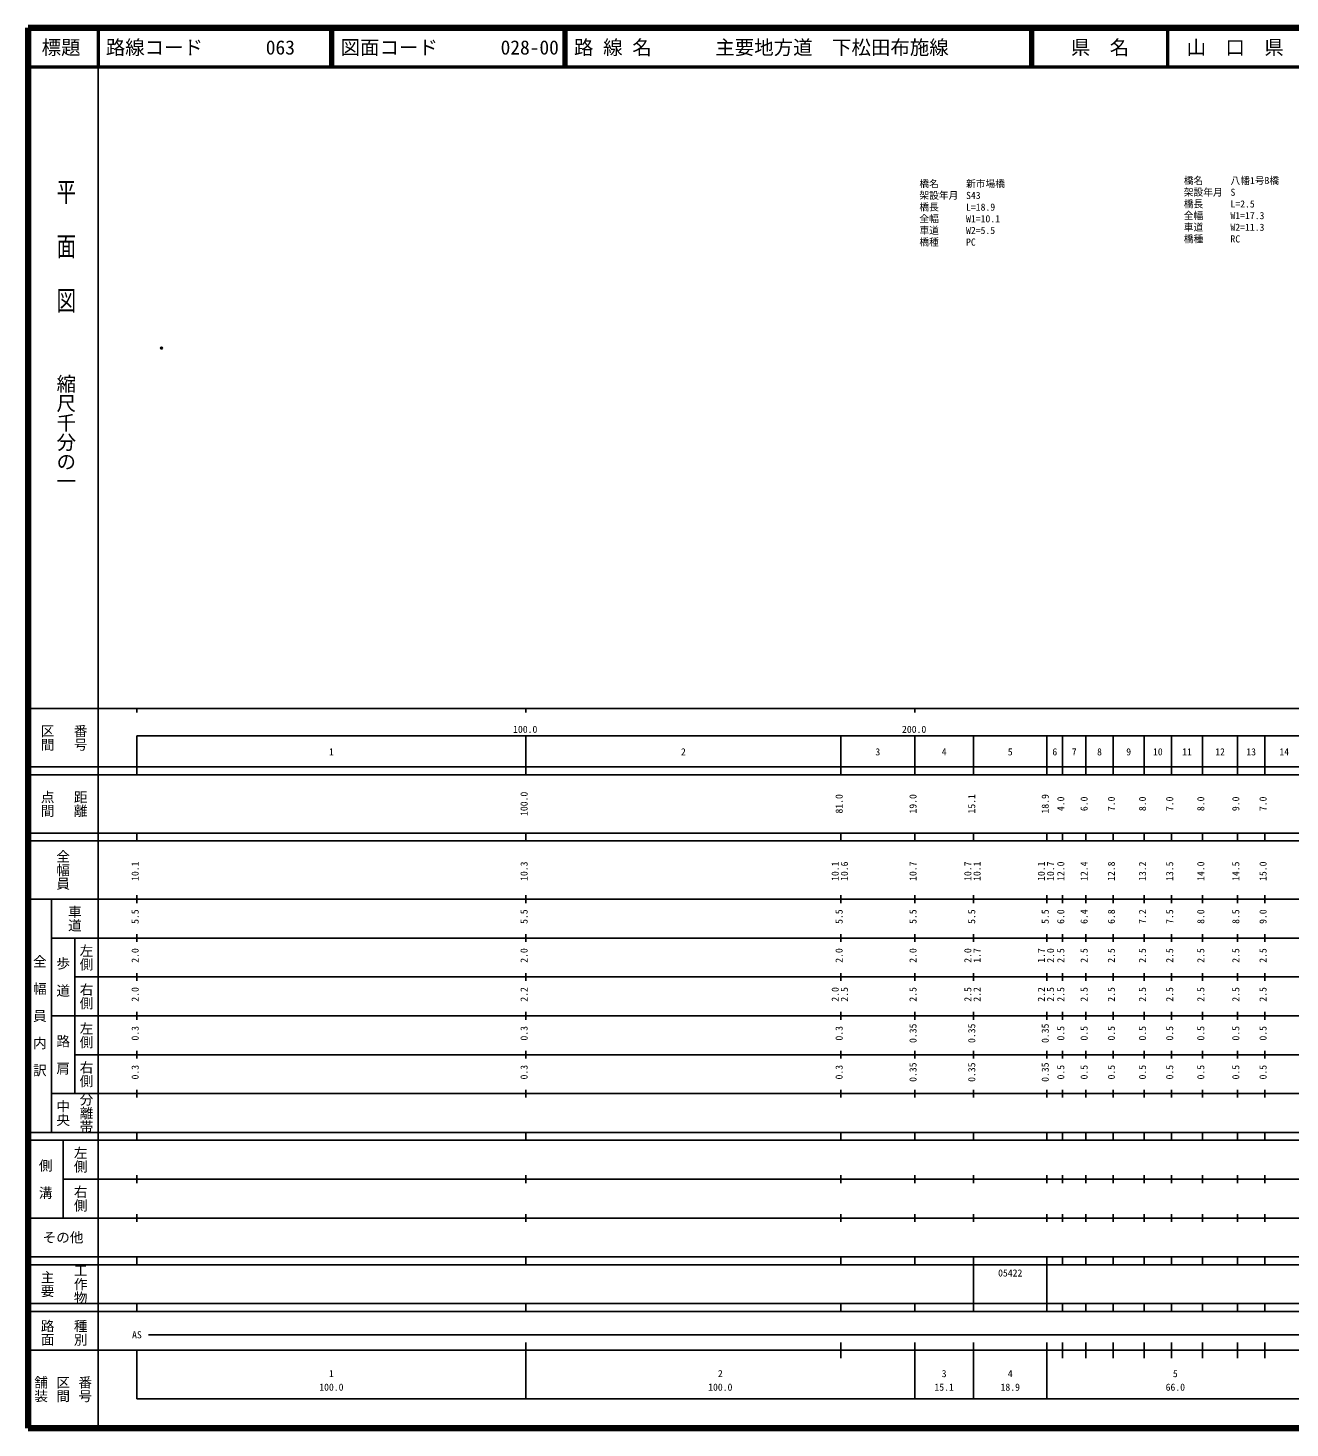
# Model space of a CAD drawing. Units: millimetres on the paper, with parts at other scales. Extents: x 40 to 680, y 20 to 380.
# Drawn here: x 40 to 364.5, y 20 to 380 of the extents above; entities that cross this region are included whole.
import ezdxf
from ezdxf.enums import TextEntityAlignment as Align

# ---------------------------------------------------------------- set-up
doc = ezdxf.new("R2010")
doc.units = ezdxf.units.MM
doc.header["$PDMODE"] = 32
doc.header["$PDSIZE"] = 0.5
for name, color, linetype in [('M-OTRS', 6, 'Continuous'), ('M-STR-HTXT', 7, 'Continuous'), ('M-TTL-TXT', 7, 'Continuous')]:
    doc.layers.add(name, color=color, linetype=linetype)
for name, color, linetype, lineweight in [('M-TTL', 2, 'Continuous', 140), ('M-TTL-BAND', 7, 'Continuous', 25), ('M-TTL-LINE', 7, 'Continuous', 50)]:
    doc.layers.add(name, color=color, linetype=linetype, lineweight=lineweight)
doc.styles.add('@ＭＳ ゴシック', font='')
doc.styles.add('ＭＳ ゴシック', font='')
doc.styles.get('@ＭＳ ゴシック').set_extended_font_data('@MS Gothic')
doc.styles.get('ＭＳ ゴシック').set_extended_font_data('MS Gothic')

msp = doc.modelspace()

# ---------------------------------------------------------------- linework, layer by layer
at = {"layer": 'M-OTRS'}
msp.add_point((74.343, 297.708), dxfattribs=at)
at = {"layer": 'M-TTL'}
for p, q in [((40, 380), (40, 20)), ((680, 380), (40, 380)), ((40, 20), (680, 20))]:
    msp.add_line(p, q, dxfattribs=at)
at = {"layer": 'M-TTL-BAND'}
for p, q in [((58, 370), (58, 20)), ((40, 205), (579, 205)), ((68, 205), (68, 204)), ((168, 205), (168, 204)), ((268, 205), (268, 204)), ((68, 198), (579, 198)), ((68, 198), (68, 188)), ((168, 188), (168, 198)), ((249, 188), (249, 198)), ((268, 188), (268, 198)), ((283.1, 188), (283.1, 198)), ((302, 188), (302, 198)), ((306, 188), (306, 198)), ((312, 188), (312, 198)), ((319, 188), (319, 198)), ((327, 188), (327, 198)), ((334, 188), (334, 198)), ((342, 188), (342, 198)), ((351, 188), (351, 198)), ((358, 188), (358, 198)), ((40, 190), (579, 190)), ((40, 188), (579, 188)), ((40, 173), (579, 173)), ((68, 171), (68, 173)), ((168, 171), (168, 173)), ((249, 171), (249, 173)), ((268, 171), (268, 173)), ((283.1, 171), (283.1, 173)), ((302, 171), (302, 173)), ((306, 171), (306, 173)), ((312, 171), (312, 173)), ((319, 171), (319, 173)), ((327, 171), (327, 173)), ((334, 171), (334, 173)), ((342, 171), (342, 173)), ((351, 171), (351, 173)), ((358, 171), (358, 173)), ((40, 171), (579, 171)), ((40, 156), (579, 156)), ((46, 96), (46, 156)), ((68, 155), (68, 157)), ((168, 155), (168, 157)), ((249, 155), (249, 157)), ((268, 155), (268, 157)), ((283.1, 155), (283.1, 157)), ((302, 155), (302, 157)), ((306, 155), (306, 157)), ((312, 155), (312, 157)), ((319, 155), (319, 157)), ((327, 155), (327, 157)), ((334, 155), (334, 157)), ((342, 155), (342, 157)), ((351, 155), (351, 157)), ((358, 155), (358, 157)), ((46, 146), (579, 146)), ((52, 146), (52, 106)), ((68, 145), (68, 147)), ((168, 145), (168, 147)), ((249, 145), (249, 147)), ((268, 145), (268, 147)), ((283.1, 145), (283.1, 147)), ((302, 145), (302, 147)), ((306, 145), (306, 147)), ((312, 145), (312, 147)), ((319, 145), (319, 147)), ((327, 145), (327, 147)), ((334, 145), (334, 147)), ((342, 145), (342, 147)), ((351, 145), (351, 147)), ((358, 145), (358, 147)), ((68, 135), (68, 137)), ((168, 135), (168, 137)), ((249, 135), (249, 137)), ((268, 135), (268, 137)), ((283.1, 135), (283.1, 137)), ((302, 135), (302, 137)), ((306, 135), (306, 137)), ((312, 135), (312, 137)), ((319, 135), (319, 137)), ((327, 135), (327, 137)), ((334, 135), (334, 137)), ((342, 135), (342, 137)), ((351, 135), (351, 137)), ((358, 135), (358, 137)), ((52, 136), (579, 136)), ((46, 126), (579, 126)), ((68, 125), (68, 127)), ((168, 125), (168, 127)), ((249, 125), (249, 127)), ((268, 125), (268, 127)), ((283.1, 125), (283.1, 127)), ((302, 125), (302, 127)), ((306, 125), (306, 127)), ((312, 125), (312, 127)), ((319, 125), (319, 127)), ((327, 125), (327, 127)), ((334, 125), (334, 127)), ((342, 125), (342, 127)), ((351, 125), (351, 127)), ((358, 125), (358, 127)), ((52, 116), (579, 116)), ((68, 115), (68, 117)), ((168, 115), (168, 117)), ((249, 115), (249, 117)), ((268, 115), (268, 117)), ((283.1, 115), (283.1, 117)), ((302, 115), (302, 117)), ((306, 115), (306, 117)), ((312, 115), (312, 117)), ((319, 115), (319, 117)), ((327, 115), (327, 117)), ((334, 115), (334, 117)), ((342, 115), (342, 117)), ((351, 115), (351, 117)), ((358, 115), (358, 117)), ((46, 106), (579, 106)), ((68, 105), (68, 107)), ((168, 105), (168, 107)), ((249, 105), (249, 107)), ((268, 105), (268, 107)), ((283.1, 105), (283.1, 107)), ((302, 105), (302, 107)), ((306, 105), (306, 107)), ((312, 105), (312, 107)), ((319, 105), (319, 107)), ((327, 105), (327, 107)), ((334, 105), (334, 107)), ((342, 105), (342, 107)), ((351, 105), (351, 107)), ((358, 105), (358, 107)), ((40, 96), (579, 96)), ((40, 94), (579, 94)), ((49, 94), (49, 74)), ((68, 94), (68, 96)), ((168, 94), (168, 96)), ((249, 94), (249, 96)), ((268, 94), (268, 96)), ((283.1, 94), (283.1, 96)), ((302, 94), (302, 96)), ((306, 94), (306, 96)), ((312, 94), (312, 96)), ((319, 94), (319, 96)), ((327, 94), (327, 96)), ((334, 94), (334, 96)), ((342, 94), (342, 96)), ((351, 94), (351, 96)), ((358, 94), (358, 96)), ((49, 84), (579, 84)), ((68, 83), (68, 85)), ((168, 83), (168, 85)), ((249, 83), (249, 85)), ((268, 83), (268, 85)), ((283.1, 83), (283.1, 85)), ((302, 83), (302, 85)), ((306, 83), (306, 85)), ((312, 83), (312, 85)), ((319, 83), (319, 85)), ((327, 83), (327, 85)), ((334, 83), (334, 85)), ((342, 83), (342, 85)), ((351, 83), (351, 85)), ((358, 83), (358, 85)), ((40, 74), (579, 74)), ((68, 73), (68, 75)), ((168, 73), (168, 75)), ((249, 73), (249, 75)), ((268, 73), (268, 75)), ((283.1, 73), (283.1, 75)), ((302, 73), (302, 75)), ((306, 73), (306, 75)), ((312, 73), (312, 75)), ((319, 73), (319, 75)), ((327, 73), (327, 75)), ((334, 73), (334, 75)), ((342, 73), (342, 75)), ((351, 73), (351, 75)), ((358, 73), (358, 75)), ((40, 64), (579, 64)), ((40, 62), (579, 62)), ((68, 62), (68, 64)), ((168, 62), (168, 64)), ((249, 62), (249, 64)), ((268, 62), (268, 64)), ((283.1, 62), (283.1, 64)), ((283.1, 52), (283.1, 62)), ((302, 62), (302, 64)), ((302, 52), (302, 62)), ((306, 62), (306, 64)), ((312, 62), (312, 64)), ((319, 62), (319, 64)), ((327, 62), (327, 64)), ((334, 62), (334, 64)), ((342, 62), (342, 64)), ((351, 62), (351, 64)), ((358, 62), (358, 64)), ((40, 52), (579, 52)), ((68, 50), (68, 52)), ((168, 50), (168, 52)), ((249, 50), (249, 52)), ((268, 50), (268, 52)), ((283.1, 50), (283.1, 52)), ((302, 50), (302, 52)), ((306, 50), (306, 52)), ((312, 50), (312, 52)), ((319, 50), (319, 52)), ((327, 50), (327, 52)), ((334, 50), (334, 52)), ((342, 50), (342, 52)), ((351, 50), (351, 52)), ((358, 50), (358, 52)), ((40, 50), (579, 50)), ((71, 44), (544, 44)), ((40, 40), (579, 40)), ((68, 40), (68, 27.5)), ((168, 27.5), (168, 42)), ((249, 38), (249, 42)), ((268, 27.5), (268, 42)), ((283.1, 27.5), (283.1, 42)), ((302, 27.5), (302, 42)), ((306, 38), (306, 42)), ((312, 38), (312, 42)), ((319, 38), (319, 42)), ((327, 38), (327, 42)), ((334, 38), (334, 42)), ((342, 38), (342, 42)), ((351, 38), (351, 42)), ((358, 38), (358, 42)), ((68, 27.5), (579, 27.5))]:
    msp.add_line(p, q, dxfattribs=at)
at = {"layer": 'M-TTL-LINE'}
for p, q in [((58, 380), (58, 370)), ((117.75, 380), (117.75, 370)), ((118.25, 380), (118.25, 370)), ((177.75, 380), (177.75, 370)), ((178.25, 380), (178.25, 370)), ((297.75, 380), (297.75, 370)), ((298.25, 380), (298.25, 370)), ((333, 380), (333, 370)), ((40, 370), (680, 370))]:
    msp.add_line(p, q, dxfattribs=at)

# ---------------------------------------------------------------- texts
at = {"layer": 'M-STR-HTXT', "style": 'ＭＳ ゴシック'}
for s, p in [('橋名', (269.192, 338.487)), ('新市場橋', (281.192, 338.485)), ('橋名', (337.176, 339.299)), ('架設年月', (337.175, 336.299)), ('八幡1号B橋', (349.176, 339.296)), ('S', (349.175, 336.296)), ('橋長', (269.191, 332.487)), ('架設年月', (269.191, 335.487)), ('S43', (281.191, 335.485)), ('L=18.9', (281.191, 332.485)), ('橋長', (337.174, 333.299)), ('L=2.5', (349.174, 333.296)), ('全幅', (269.19, 329.487)), ('W1=10.1', (281.19, 329.485)), ('全幅', (337.174, 330.299)), ('W1=17.3', (349.174, 330.296)), ('車道', (269.189, 326.487)), ('W2=5.5', (281.189, 326.485)), ('車道', (337.173, 327.299)), ('W2=11.3', (349.173, 327.296)), ('橋種', (269.189, 323.487)), ('PC', (281.189, 323.485)), ('橋種', (337.173, 324.299)), ('RC', (349.173, 324.296))]:
    msp.add_text(s, height=1.833, rotation=359.989, dxfattribs=at).set_placement(p, align=Align.BOTTOM_LEFT)
at = {"layer": 'M-TTL-BAND', "style": '@ＭＳ ゴシック', "width": 1.4}
msp.add_text('平  面  図', height=3.666, rotation=270, dxfattribs=at).set_placement((49.777, 306.475), align=Align.MIDDLE_RIGHT)
at = {"layer": 'M-TTL-BAND', "style": '@ＭＳ ゴシック'}
msp.add_text('縮尺千分の一', height=3.666, rotation=270, dxfattribs=at).set_placement((49.777, 261.03), align=Align.MIDDLE_RIGHT)
for s, p in [('区間', (45, 197.5)), ('番号', (53.5, 197.5)), ('点間', (45, 180.5)), ('距離', (53.5, 180.5)), ('全幅員', (49, 163.5)), ('車道', (52, 151)), ('左側', (55, 141)), ('全\u3000幅\u3000員\u3000内\u3000訳', (43, 126)), ('歩\u3000道', (49, 136)), ('右側', (55, 131)), ('左側', (55, 121)), ('路\u3000肩', (49, 116)), ('右側', (55, 111)), ('分離帯', (55, 101)), ('中央', (49, 101)), ('左側', (53.5, 89)), ('側\u3000溝', (44.5, 84)), ('右側', (53.5, 79)), ('工作物', (53.5, 57)), ('主要', (45, 57)), ('路面', (45, 44.5)), ('種別', (53.5, 44.5)), ('舗装', (43.333, 30)), ('区間', (49, 30)), ('番号', (54.667, 30))]:
    msp.add_text(s, height=2.566, rotation=270, dxfattribs=at).set_placement(p, align=Align.MIDDLE_CENTER)
at = {"layer": 'M-TTL-BAND', "style": 'ＭＳ ゴシック'}
for s, p in [('100.0', (167.844, 198.195)), ('200.0', (267.844, 198.195)), ('1', (118, 192.405)), ('2', (208.5, 192.405)), ('3', (258.5, 192.405)), ('4', (275.55, 192.405)), ('5', (292.55, 192.405)), ('6', (304, 192.405)), ('7', (309, 192.405)), ('8', (315.5, 192.405)), ('9', (323, 192.405)), ('10', (330.5, 192.405)), ('11', (338, 192.405)), ('12', (346.5, 192.405)), ('13', (354.5, 192.405)), ('14', (363, 192.405)), ('AS', (68, 42.5)), ('1', (118, 32.523)), ('2', (218, 32.523)), ('3', (275.55, 32.523)), ('4', (292.55, 32.523)), ('5', (335, 32.523)), ('100.0', (118, 29.033)), ('100.0', (218, 29.033)), ('15.1', (275.55, 29.033)), ('18.9', (292.55, 29.033)), ('66.0', (335, 29.033))]:
    msp.add_text(s, height=1.833, dxfattribs=at).set_placement(p, align=Align.BOTTOM_CENTER)
for s, p in [('100.0', (169, 180.5)), ('81.0', (250, 180.5)), ('19.0', (269, 180.5)), ('15.1', (284.1, 180.5)), ('18.9', (303, 180.5)), ('4.0', (307, 180.5)), ('6.0', (313, 180.5)), ('7.0', (320, 180.5)), ('8.0', (328, 180.5)), ('7.0', (335, 180.5)), ('8.0', (343, 180.5)), ('9.0', (352, 180.5)), ('7.0', (359, 180.5)), ('10.1', (69, 163.174)), ('10.3', (169, 163.174)), ('10.1', (249, 163.174)), ('10.6', (251.37, 163.174)), ('10.7', (269, 163.174)), ('10.7', (283.1, 163.174)), ('10.1', (285.47, 163.174)), ('10.1', (302, 163.174)), ('10.7', (304.37, 163.174)), ('12.0', (307, 163.174)), ('12.4', (313, 163.174)), ('12.8', (320, 163.174)), ('13.2', (328, 163.174)), ('13.5', (335, 163.174)), ('14.0', (343, 163.174)), ('14.5', (352, 163.174)), ('15.0', (359, 163.174)), ('5.5', (69, 151.5)), ('5.5', (169, 151.5)), ('5.5', (250, 151.5)), ('5.5', (269, 151.5)), ('5.5', (284.1, 151.5)), ('5.5', (303, 151.5)), ('6.0', (307, 151.5)), ('6.4', (313, 151.5)), ('6.8', (320, 151.5)), ('7.2', (328, 151.5)), ('7.5', (335, 151.5)), ('8.0', (343, 151.5)), ('8.5', (352, 151.5)), ('9.0', (359, 151.5)), ('2.0', (69, 141.5)), ('2.0', (169, 141.5)), ('2.0', (250, 141.5)), ('2.0', (269, 141.5)), ('2.0', (283.1, 141.5)), ('1.7', (285.47, 141.5)), ('1.7', (302, 141.5)), ('2.0', (304.37, 141.5)), ('2.5', (307, 141.5)), ('2.5', (313, 141.5)), ('2.5', (320, 141.5)), ('2.5', (328, 141.5)), ('2.5', (335, 141.5)), ('2.5', (343, 141.5)), ('2.5', (352, 141.5)), ('2.5', (359, 141.5)), ('2.0', (69, 131.5)), ('2.2', (169, 131.5)), ('2.0', (249, 131.5)), ('2.5', (251.37, 131.5)), ('2.5', (269, 131.5)), ('2.5', (283.1, 131.5)), ('2.2', (285.47, 131.5)), ('2.2', (302, 131.5)), ('2.5', (304.37, 131.5)), ('2.5', (307, 131.5)), ('2.5', (313, 131.5)), ('2.5', (320, 131.5)), ('2.5', (328, 131.5)), ('2.5', (335, 131.5)), ('2.5', (343, 131.5)), ('2.5', (352, 131.5)), ('2.5', (359, 131.5)), ('0.3', (69, 121.5)), ('0.3', (169, 121.5)), ('0.3', (250, 121.5)), ('0.35', (269, 121.5)), ('0.35', (284.1, 121.5)), ('0.35', (303, 121.5)), ('0.5', (307, 121.5)), ('0.5', (313, 121.5)), ('0.5', (320, 121.5)), ('0.5', (328, 121.5)), ('0.5', (335, 121.5)), ('0.5', (343, 121.5)), ('0.5', (352, 121.5)), ('0.5', (359, 121.5)), ('0.3', (69, 111.5)), ('0.3', (169, 111.5)), ('0.3', (250, 111.5)), ('0.35', (269, 111.5)), ('0.35', (284.1, 111.5)), ('0.35', (303, 111.5)), ('0.5', (307, 111.5)), ('0.5', (313, 111.5)), ('0.5', (320, 111.5)), ('0.5', (328, 111.5)), ('0.5', (335, 111.5)), ('0.5', (343, 111.5)), ('0.5', (352, 111.5)), ('0.5', (359, 111.5))]:
    msp.add_text(s, height=1.833, rotation=90, dxfattribs=at).set_placement(p, align=Align.BOTTOM_CENTER)
msp.add_text('その他', height=2.566, dxfattribs=at).set_placement((49, 69), align=Align.MIDDLE_CENTER)
msp.add_text('05422', height=1.833, dxfattribs=at).set_placement((289.425, 58.405), align=Align.BOTTOM_LEFT)
at = {"layer": 'M-TTL-TXT', "style": 'ＭＳ ゴシック'}
for s, p in [('標題', (48.5, 375)), ('県\u3000名', (315.625, 375)), ('山\u3000口\u3000県', (350.375, 375))]:
    msp.add_text(s, height=3.666, dxfattribs=at).set_placement(p, align=Align.MIDDLE_CENTER)
for s, p in [('路線コード', (60, 375)), ('063', (101.142, 375)), ('図面コード', (120.38, 375)), ('028-00', (161.521, 375)), ('路 線 名', (180.38, 375)), ('主要地方道\u3000下松田布施線', (216.734, 375))]:
    msp.add_text(s, height=3.666, dxfattribs=at).set_placement(p, align=Align.MIDDLE_LEFT)

doc.saveas('drawing.dxf')
